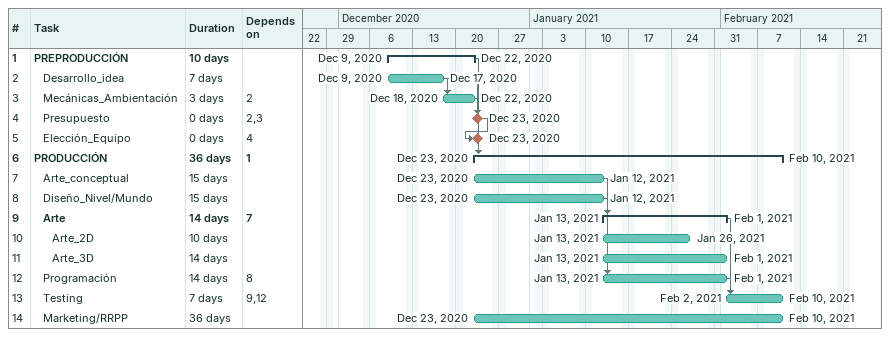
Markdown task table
| ID | Level | Task | Duration | Start | Finish | Predecessors |
|---|---|---|---|---|---|---|
| 1 | 1 | **PREPRODUCCIÓN** | 10d | 2020-12-09 | 2020-12-22 |  |
| 2 | 2 | Desarrollo_idea | 7d | 2020-12-09 | 2020-12-17 |  |
| 3 | 2 | Mecánicas_Ambientación | 3d | 2020-12-18 | 2020-12-22 | 2 |
| 4 | 2 | Presupuesto | 0d | 2020-12-23 | 2020-12-23 | 2, 3 |
| 5 | 2 | Elección_Equipo | 0d | 2020-12-23 | 2020-12-23 | 4 |
| 6 | 1 | **PRODUCCIÓN** | 36d | 2020-12-23 | 2021-02-10 | 1 |
| 7 | 2 | Arte_conceptual | 15d | 2020-12-23 | 2021-01-12 |  |
| 8 | 2 | Diseño_Nivel/Mundo | 15d | 2020-12-23 | 2021-01-12 |  |
| 9 | 2 | **Arte** | 14d | 2021-01-13 | 2021-02-01 | 7 |
| 10 | 3 | Arte_2D | 10d | 2021-01-13 | 2021-01-26 |  |
| 11 | 3 | Arte_3D | 14d | 2021-01-13 | 2021-02-01 |  |
| 12 | 2 | Programación | 14d | 2021-01-13 | 2021-02-01 | 8 |
| 13 | 2 | Testing | 7d | 2021-02-02 | 2021-02-10 | 9, 12 |
| 14 | 2 | Marketing/RRPP | 36d | 2020-12-23 | 2021-02-10 |  |
